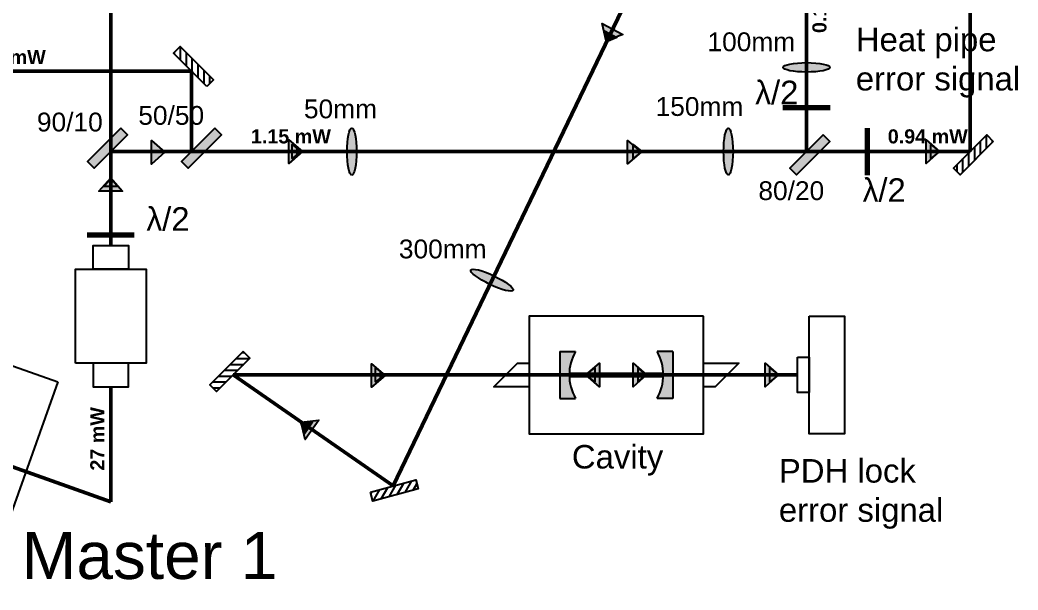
# Model space of a CAD drawing. Header units: inches. Extents: x 3.3 to 82.2, y 19 to 61.1.
# Drawn here: x 59.13 to 80.33, y 19.57 to 31.7 of the extents above; entities that cross this region are included whole.
import ezdxf

# ---------------------------------------------------------------- set-up
doc = ezdxf.new("R2010")
doc.units = ezdxf.units.IN
doc.header["$MEASUREMENT"] = 0
for name, color, linetype in [('hplock', 7, 'Continuous'), ('imaging', 7, 'Continuous'), ('repump', 7, 'Continuous'), ('zeeman', 7, 'Continuous')]:
    doc.layers.add(name, color=color, linetype=linetype)

msp = doc.modelspace()

# ---------------------------------------------------------------- hatches: boundary and pattern name
h = msp.add_hatch(color=1)
h.set_gradient(color1=(250, 17, 5), color2=(250, 27, 15), one_color=1, tint=0.5199999809265137, name='INVCYLINDER')
h.paths.add_polyline_path([(71.58215179894594, 31.25436749767198), (71.4976239003856, 31.62517209650582), (71.93804363069412, 31.38846455299493)])
h = msp.add_hatch(color=1)
h.set_gradient(color1=(250, 17, 5), color2=(250, 27, 15), one_color=1, tint=0.5199999809265137, name='INVCYLINDER')
h.paths.add_polyline_path([(71.58684659037127, 31.23377251920066), (71.54306112917045, 31.46915166327064), (71.80731296735556, 31.3271271371641)])
h = msp.add_hatch(color=256)
h.set_gradient(color1=(162, 181, 54), one_color=1, tint=1, name='INVSPHERICAL')
edge = h.paths.add_edge_path()
edge.add_ellipse((75.83776767268927, 30.68980224187528), major_axis=(0.5, -6.123233995736766e-17), ratio=0.1999999999999957, start_angle=0, end_angle=360)
h = msp.add_hatch(color=256)
h.set_gradient(color1=(162, 181, 54), one_color=1, tint=1, name='INVSPHERICAL')
edge = h.paths.add_edge_path()
edge.add_ellipse((66.17653679475491, 28.89830045041148), major_axis=(-3.061616997868383e-17, -0.5), ratio=0.1999999999999957, start_angle=0, end_angle=360)
h = msp.add_hatch(color=256)
h.set_gradient(color1=(162, 181, 54), one_color=1, tint=1, name='INVSPHERICAL')
edge = h.paths.add_edge_path()
edge.add_ellipse((74.17653679475491, 28.89830045041148), major_axis=(-3.061616997868383e-17, -0.5), ratio=0.1999999999999957, start_angle=0, end_angle=360)
h = msp.add_hatch(color=1)
h.set_gradient(color1=(250, 17, 5), color2=(250, 27, 15), one_color=1, tint=0.5199999809265137, name='INVCYLINDER')
h.paths.add_polyline_path([(62.20427350334889, 28.8837351975576), (61.91767096297047, 28.63373519755761), (61.91767096297047, 29.13373519755759)])
h = msp.add_hatch(color=1)
h.set_gradient(color1=(250, 17, 5), color2=(250, 27, 15), one_color=1, tint=0.5199999809265137, name='INVCYLINDER')
h.paths.add_polyline_path([(65.12695591147198, 28.89830045041148), (64.84035337109356, 28.64830045041149), (64.84035337109356, 29.14830045041148)])
h = msp.add_hatch(color=1)
h.set_gradient(color1=(250, 17, 5), color2=(250, 27, 15), one_color=1, tint=0.5199999809265137, name='INVCYLINDER')
h.paths.add_polyline_path([(72.32184936996423, 28.8844149018208), (72.0352468295858, 28.6344149018208), (72.0352468295858, 29.13441490182079)])
h = msp.add_hatch(color=1)
h.set_gradient(color1=(250, 17, 5), color2=(250, 27, 15), one_color=1, tint=0.5199999809265137, name='INVCYLINDER')
h.paths.add_polyline_path([(78.6646244410718, 28.89830025993509), (78.37802190069337, 28.6483002599351), (78.37802190069337, 29.14830025993508)])
h = msp.add_hatch(color=1)
h.set_gradient(color1=(250, 17, 5), color2=(250, 27, 15), one_color=1, tint=0.5199999809265137, name='INVCYLINDER')
h.paths.add_polyline_path([(65.09595355590622, 28.89830045041148), (64.90935101552779, 28.74830045041149), (64.90935101552779, 29.04830045041147)])
h = msp.add_hatch(color=1)
h.set_gradient(color1=(250, 17, 5), color2=(250, 27, 15), one_color=1, tint=0.5199999809265137, name='INVCYLINDER')
h.paths.add_polyline_path([(65.09595355590622, 28.89830045041148), (65.00935101552778, 28.94830045041148), (65.00935101552778, 28.84830045041149)])
h = msp.add_hatch(color=1)
h.set_gradient(color1=(250, 17, 5), color2=(250, 27, 15), one_color=1, tint=0.5199999809265137, name='INVCYLINDER')
h.paths.add_polyline_path([(72.33776765460115, 28.89830023289279), (72.15116511422272, 28.7483002328928), (72.15116511422272, 29.04830023289279)])
h = msp.add_hatch(color=1)
h.set_gradient(color1=(250, 17, 5), color2=(250, 27, 15), one_color=1, tint=0.5199999809265137, name='INVCYLINDER')
h.paths.add_polyline_path([(78.6646244410718, 28.89830025993509), (78.47802190069336, 28.7483002599351), (78.47802190069336, 29.04830025993508)])
h = msp.add_hatch(color=1)
h.set_gradient(color1=(250, 17, 5), color2=(250, 27, 15), one_color=1, tint=0.5199999809265137, name='INVCYLINDER')
h.paths.add_polyline_path([(61.05475455008454, 28.34001900714688), (61.30475455008453, 28.05341646676845), (60.80475455008455, 28.05341646676845)])
h = msp.add_hatch(color=1)
h.set_gradient(color1=(250, 17, 5), color2=(250, 27, 15), one_color=1, tint=0.5199999809265137, name='INVCYLINDER')
h.paths.add_polyline_path([(61.05475455008454, 28.34001900714688), (61.20475455008453, 28.15341646676845), (60.90475455008455, 28.15341646676845)])
h = msp.add_hatch(color=1)
h.set_gradient(color1=(250, 17, 5), color2=(250, 27, 15), one_color=1, tint=0.5199999809265137, name='INVCYLINDER')
h.paths.add_polyline_path([(61.05475455008454, 28.34001900714688), (61.10475455008454, 28.25341646676844), (61.00475455008454, 28.25341646676844)])
h = msp.add_hatch(color=256)
h.set_gradient(color1=(162, 181, 54), one_color=1, tint=1, name='INVSPHERICAL')
edge = h.paths.add_edge_path()
edge.add_ellipse((69.15458712203713, 26.16367122888421), major_axis=(-0.4508097035689658, 0.2162651408989928), ratio=0.1999999999999957, start_angle=0, end_angle=360)
h = msp.add_hatch(color=1)
h.set_gradient(color1=(0, 0, 255), one_color=1, tint=1, name='INVCYLINDER')
edge = h.paths.add_edge_path()
edge.add_line((72.99674133055328, 23.64830037286413), (72.66276673433771, 23.64830037286413))
edge.add_arc((71.79674133055327, 24.14830037286413), 1, 330.0000000000001, 389.9999999999999)
edge.add_line((72.66276673433771, 24.64830037286413), (72.99674133055328, 24.64830037286413))
edge.add_line((72.99674133055328, 24.64830037286413), (72.99674133055328, 23.64830037286413))
edge = h.paths.add_edge_path()
edge.add_line((70.59674133055327, 23.64830037286413), (70.93071592676884, 23.64830037286413))
edge.add_arc((71.79674133055327, 24.14830037286413), 1, 149.9999999999998, 210.0000000000002, ccw=False)
edge.add_line((70.93071592676884, 24.64830037286413), (70.59674133055327, 24.64830037286413))
edge.add_line((70.59674133055327, 24.64830037286413), (70.59674133055327, 23.64830037286413))
h = msp.add_hatch(color=1)
h.set_gradient(color1=(250, 17, 5), color2=(250, 27, 15), one_color=1, tint=0.5199999809265137, name='INVCYLINDER')
h.paths.add_polyline_path([(71.15199542903953, 24.14830037286413), (71.43859796941796, 24.39830037286412), (71.43859796941796, 23.89830037286413)])
h = msp.add_hatch(color=1)
h.set_gradient(color1=(250, 17, 5), color2=(250, 27, 15), one_color=1, tint=0.5199999809265137, name='INVCYLINDER')
h.paths.add_polyline_path([(72.44148723206702, 24.14830037286413), (72.1548846916886, 23.89830037286413), (72.1548846916886, 24.39830037286412)])
h = msp.add_hatch(color=1)
h.set_gradient(color1=(250, 17, 5), color2=(250, 27, 15), one_color=1, tint=0.5199999809265137, name='INVCYLINDER')
h.paths.add_polyline_path([(75.24264383124452, 24.14830039057182), (74.9560412908661, 23.89830039057183), (74.9560412908661, 24.39830039057181)])
h = msp.add_hatch(color=1)
h.set_gradient(color1=(250, 17, 5), color2=(250, 27, 15), one_color=1, tint=0.5199999809265137, name='INVCYLINDER')
h.paths.add_polyline_path([(66.88525830706652, 24.13484881339189), (66.5986557666881, 23.88484881339189), (66.5986557666881, 24.38484881339188)])
h = msp.add_hatch(color=1)
h.set_gradient(color1=(250, 17, 5), color2=(250, 27, 15), one_color=1, tint=0.5199999809265137, name='INVCYLINDER')
h.paths.add_polyline_path([(66.86852431318673, 24.1483003938306), (66.6819217728083, 23.99830039383061), (66.6819217728083, 24.29830039383059)])
h = msp.add_hatch(color=1)
h.set_gradient(color1=(250, 17, 5), color2=(250, 27, 15), one_color=1, tint=0.5199999809265137, name='INVCYLINDER')
h.paths.add_polyline_path([(66.86852433024588, 24.14830040367971), (66.78192178986744, 24.19830040367971), (66.78192178986744, 24.09830040367972)])
h = msp.add_hatch(color=1)
h.set_gradient(color1=(250, 17, 5), color2=(250, 27, 15), one_color=1, tint=0.5199999809265137, name='INVCYLINDER')
h.paths.add_polyline_path([(71.15199542903953, 24.14830037286413), (71.33859796941796, 24.29830037286412), (71.33859796941796, 23.99830037286414)])
h = msp.add_hatch(color=1)
h.set_gradient(color1=(250, 17, 5), color2=(250, 27, 15), one_color=1, tint=0.5199999809265137, name='INVCYLINDER')
h.paths.add_polyline_path([(72.44148723206702, 24.14830037286413), (72.25488469168859, 24.29830037286412), (72.25488469168859, 23.99830037286414)])
h = msp.add_hatch(color=1)
h.set_gradient(color1=(250, 17, 5), color2=(250, 27, 15), one_color=1, tint=0.5199999809265137, name='INVCYLINDER')
h.paths.add_polyline_path([(75.24264383124452, 24.14830039057182), (75.05604129086609, 23.99830039057183), (75.05604129086609, 24.29830039057181)])
h = msp.add_hatch(color=1)
h.set_gradient(color1=(250, 17, 5), color2=(250, 27, 15), one_color=1, tint=0.5199999809265137, name='INVCYLINDER')
h.paths.add_polyline_path([(65.09756221153319, 23.14594127555641), (65.47572737747035, 23.18634082286924), (65.18893915929485, 22.77676480072476)])
h = msp.add_hatch(color=1)
h.set_gradient(color1=(250, 17, 5), color2=(250, 27, 15), one_color=1, tint=0.5199999809265137, name='INVCYLINDER')
h.paths.add_polyline_path([(65.10355438725762, 23.12532416136562), (65.34244670513078, 23.14116614788466), (65.17037377422548, 22.89542053459797)])
h = msp.add_hatch(color=1)
h.set_gradient(color1=(250, 17, 5), color2=(250, 27, 15), one_color=1, tint=0.5199999809265137, name='INVCYLINDER')
h.paths.add_polyline_path([(65.10355436763436, 23.12532416308243), (65.14581619380843, 23.03469338437878), (65.20317383744354, 23.11660858880767)])
at = {"layer": 'hplock'}
h = msp.add_hatch(color=256, dxfattribs=at)
h.set_gradient(color1=(20, 213, 235), one_color=1, tint=1, name='INVCYLINDER')
h.paths.add_polyline_path([(61.2668865844405, 29.39327508194187), (60.55977980325397, 28.68616830075531), (60.70120115949126, 28.544746944518), (61.40830794067782, 29.25185372570455)])
h = msp.add_hatch(color=256, dxfattribs=at)
h.set_gradient(color1=(20, 213, 235), one_color=1, tint=1, name='INVCYLINDER')
h.paths.add_polyline_path([(76.19132102641568, 29.25185362348607), (75.48421424522915, 28.54474684229952), (75.62563560146644, 28.4033254860622), (76.332742382653, 29.11043226724875)])
at = {"layer": 'imaging'}
h = msp.add_hatch(color=256, dxfattribs=at)
h.set_gradient(color1=(20, 213, 235), one_color=1, tint=1, name='INVCYLINDER')
h.paths.add_polyline_path([(63.2668865844405, 29.39327508194189), (62.55977980325395, 28.68616830075534), (62.70120115949126, 28.544746944518), (63.40830794067782, 29.25185372570455)])
at = {"layer": 'repump'}
h = msp.add_hatch(dxfattribs=at)
h.set_pattern_fill('ANSI31', color=256, angle=225, style=0)
h.set_pattern_definition([(270, (68.78663112777663, 39.202271844042), (-0.125, 4.160489250359101e-17), [])])
h.paths.add_polyline_path([(62.3915131017438, 30.9915540560199), (63.09861988293035, 30.28444727483334), (63.24004123916765, 30.42586863107069), (62.5329344579811, 31.13297541225723)])
h = msp.add_hatch(dxfattribs=at)
h.set_pattern_fill('ANSI31', color=256, angle=225, style=0)
h.set_pattern_definition([(270, (73.41168095320987, 37.32115010687851), (0.125, 4.160489250359101e-17), [])])
h.paths.add_polyline_path([(79.8067989792427, 29.1104323188564), (79.09969219805615, 28.40332553766985), (78.95827084181884, 28.5447468939072), (79.6653776230054, 29.25185367509373)])
h = msp.add_hatch(dxfattribs=at)
h.set_pattern_fill('ANSI31', color=256, angle=135, style=0)
h.set_pattern_definition([(180, (72.07728935878077, 18.24815712447747), (6.456701998760388e-17, 0.125), [])])
h.paths.add_polyline_path([(63.86657157075868, 24.6432751505103), (63.15946478957213, 23.93616836932375), (63.30088614580947, 23.79474701308645), (64.00799292699601, 24.501853794273)])
h = msp.add_hatch(dxfattribs=at)
h.set_pattern_fill('ANSI31', color=256, angle=375.2095708305192, style=0)
h.set_pattern_definition([(60.2095708305191, (75.09295116717333, 23.66719145618577), (-0.1084810571296314, 0.06210362504747716), [])])
h.paths.add_polyline_path([(66.57226886375148, 21.655346408633), (67.53724154802336, 21.91769678238748), (67.58971162277425, 21.72470224553307), (66.62473893850238, 21.46235187177862)])

# ---------------------------------------------------------------- linework, layer by layer
at = {"color": 1, "lineweight": 50}
for p, q in [((75.83776767268922, 49.04901786042392), (75.83776767268927, 28.89830034172644)), ((79.31182423241208, 49.04901775406719), (79.31182423241212, 28.89830023536972)), ((75.84856362367822, 40.11742054723445), (67.05475449536614, 21.78652140233843)), ((61.05475413415803, 33.78537438906947), (61.05475431251035, 28.89830029864341)), ((53.71647033946846, 30.61115539235925), (62.77191178289148, 30.61115537487221)), ((62.77191178289148, 28.89830028039287), (62.77191178289148, 30.61115537487221)), ((61.05475449650415, 28.89830028039287), (64.94626116758522, 28.89830028039287)), ((61.05475455008454, 28.89830033511127), (61.05475455008454, 26.89830033511125)), ((64.94626128402344, 28.89830045041148), (67.05475449536614, 28.89830045041148)), ((67.05475449536614, 28.89830045041148), (75.83776763582242, 28.89830023289279)), ((75.83776752739095, 28.89830028450046), (79.31182423241212, 28.89830023536972)), ((63.65443956440463, 24.1483004316816), (70.79674133055327, 24.14830037286413)), ((67.05475449536614, 21.78652140233843), (63.65443956440463, 24.1483004316816)), ((72.7967412835885, 24.14830031123297), (75.64674133096207, 24.14830040367971)), ((61.05475465480944, 23.89830035617966), (61.05475465480944, 21.45205644270613)), ((58.30730370435376, 22.42805514685577), (61.05475465480945, 21.45205644270613))]:
    msp.add_line(p, q, dxfattribs=at)
at = {"color": 5}
for p, q in [((70.59674133055327, 24.64830037286413), (70.59674133055327, 23.64830037286413)), ((70.59674133055327, 24.64830037286413), (70.93071592676884, 24.64830037286413)), ((72.99674133055328, 24.64830037286413), (72.66276673433771, 24.64830037286413)), ((72.99674133055328, 24.64830037286413), (72.99674133055328, 23.64830037286413)), ((70.59674133055327, 23.64830037286413), (70.93071592676884, 23.64830037286413)), ((72.99674133055328, 23.64830037286413), (72.66276673433771, 23.64830037286413))]:
    msp.add_line(p, q, dxfattribs=at)
at = {"color": 1}
for points in [[(71.58215179894594, 31.25436749767198), (71.4976239003856, 31.62517209650582), (71.93804363069412, 31.38846455299493), (71.58215179894594, 31.25436749767198)], [(71.58684659037127, 31.23377251920066), (71.54306112917045, 31.46915166327064), (71.80731296735556, 31.3271271371641), (71.58684659037127, 31.23377251920066)], [(62.20427350334889, 28.8837351975576), (61.91767096297047, 28.63373519755761), (61.91767096297047, 29.13373519755759), (62.20427350334889, 28.8837351975576)], [(65.12695591147198, 28.89830045041148), (64.84035337109356, 28.64830045041149), (64.84035337109356, 29.14830045041148), (65.12695591147198, 28.89830045041148)], [(72.32184936996423, 28.8844149018208), (72.0352468295858, 28.6344149018208), (72.0352468295858, 29.13441490182079), (72.32184936996423, 28.8844149018208)], [(78.6646244410718, 28.89830025993509), (78.37802190069337, 28.6483002599351), (78.37802190069337, 29.14830025993508), (78.6646244410718, 28.89830025993509)], [(65.09595355590622, 28.89830045041148), (64.90935101552779, 28.74830045041149), (64.90935101552779, 29.04830045041147), (65.09595355590622, 28.89830045041148)], [(65.09595355590622, 28.89830045041148), (65.00935101552778, 28.94830045041148), (65.00935101552778, 28.84830045041149), (65.09595355590622, 28.89830045041148)], [(72.33776765460115, 28.89830023289279), (72.15116511422272, 28.7483002328928), (72.15116511422272, 29.04830023289279), (72.33776765460115, 28.89830023289279)], [(78.6646244410718, 28.89830025993509), (78.47802190069336, 28.7483002599351), (78.47802190069336, 29.04830025993508), (78.6646244410718, 28.89830025993509)], [(61.05475455008454, 28.34001900714688), (61.30475455008453, 28.05341646676845), (60.80475455008455, 28.05341646676845), (61.05475455008454, 28.34001900714688)], [(61.05475455008454, 28.34001900714688), (61.20475455008453, 28.15341646676845), (60.90475455008455, 28.15341646676845), (61.05475455008454, 28.34001900714688)], [(61.05475455008454, 28.34001900714688), (61.10475455008454, 28.25341646676844), (61.00475455008454, 28.25341646676844), (61.05475455008454, 28.34001900714688)], [(71.15199542903953, 24.14830037286413), (71.43859796941796, 24.39830037286412), (71.43859796941796, 23.89830037286413), (71.15199542903953, 24.14830037286413)], [(72.44148723206702, 24.14830037286413), (72.1548846916886, 23.89830037286413), (72.1548846916886, 24.39830037286412), (72.44148723206702, 24.14830037286413)], [(75.24264383124452, 24.14830039057182), (74.9560412908661, 23.89830039057183), (74.9560412908661, 24.39830039057181), (75.24264383124452, 24.14830039057182)], [(66.88525830706652, 24.13484881339189), (66.5986557666881, 23.88484881339189), (66.5986557666881, 24.38484881339188), (66.88525830706652, 24.13484881339189)], [(66.86852431318673, 24.1483003938306), (66.6819217728083, 23.99830039383061), (66.6819217728083, 24.29830039383059), (66.86852431318673, 24.1483003938306)], [(66.86852433024588, 24.14830040367971), (66.78192178986744, 24.19830040367971), (66.78192178986744, 24.09830040367972), (66.86852433024588, 24.14830040367971)], [(71.15199542903953, 24.14830037286413), (71.33859796941796, 24.29830037286412), (71.33859796941796, 23.99830037286414), (71.15199542903953, 24.14830037286413)], [(72.44148723206702, 24.14830037286413), (72.25488469168859, 24.29830037286412), (72.25488469168859, 23.99830037286414), (72.44148723206702, 24.14830037286413)], [(75.24264383124452, 24.14830039057182), (75.05604129086609, 23.99830039057183), (75.05604129086609, 24.29830039057181), (75.24264383124452, 24.14830039057182)], [(65.09756221153319, 23.14594127555641), (65.47572737747035, 23.18634082286924), (65.18893915929485, 22.77676480072476), (65.09756221153319, 23.14594127555641)], [(65.10355438725762, 23.12532416136562), (65.34244670513078, 23.14116614788466), (65.17037377422548, 22.89542053459797), (65.10355438725762, 23.12532416136562)], [(65.10355436763436, 23.12532416308243), (65.14581619380843, 23.03469338437878), (65.20317383744354, 23.11660858880767), (65.10355436763436, 23.12532416308243)]]:
    msp.add_lwpolyline(points, dxfattribs=at)
msp.add_lwpolyline([(63.09861988293034, 30.28444727483334), (62.3915131017438, 30.9915540560199), (62.5329344579811, 31.13297541225721), (63.24004123916765, 30.42586863107066)], close=True)
at = {"color": 5}
for start, end in [(149.9999999999998, 210.0000000000002), (330.0000000000001, 29.99999999999994)]:
    msp.add_arc((71.79674133055327, 24.14830037286413), 1, start, end, dxfattribs=at)
for centre, major_axis in [((75.83776767268927, 30.68980224187528), (0.5, -6.123233995736766e-17)), ((66.17653679475491, 28.89830045041148), (-3.061616997868383e-17, -0.5)), ((74.17653679475491, 28.89830045041148), (-3.061616997868383e-17, -0.5)), ((69.15458712203713, 26.16367122888421), (-0.4508097035689658, 0.2162651408989928))]:
    msp.add_ellipse(centre, major_axis=major_axis, ratio=0.1999999999999957)
at = {"layer": 'hplock', "color": 1, "lineweight": 70}
msp.add_line((70.79674133055327, 24.14830037286413), (72.79674133055327, 24.14830037286413), dxfattribs=at)
at = {"layer": 'hplock'}
for points in [[(61.2668865844405, 29.39327508194187), (60.55977980325397, 28.68616830075531), (60.70120115949126, 28.544746944518), (61.40830794067782, 29.25185372570455)], [(76.19132102641568, 29.25185362348607), (75.48421424522915, 28.54474684229952), (75.62563560146644, 28.4033254860622), (76.332742382653, 29.11043226724875)], [(73.64674133096209, 25.39830040367971), (69.94674133096208, 25.39830040367971), (69.94674133096208, 22.89830040367971), (73.64674133096207, 22.89830040367971)], [(75.89674133096207, 25.39830040367971), (76.64674133096207, 25.39830040367971), (76.64674133096207, 22.89830040367971), (75.89674133096207, 22.89830040367971)], [(75.64674133096207, 24.52330040367971), (75.89674133096207, 24.52330040367971), (75.89674133096207, 23.77330040367971), (75.64674133096207, 23.77330040367971)]]:
    msp.add_lwpolyline(points, close=True, dxfattribs=at)
for points in [[(69.94674133096208, 23.89830040367971), (69.19674133096208, 23.89830040367971), (69.69674133096208, 24.39830040367971), (69.94674133096208, 24.39830040367971), (69.94674133096208, 23.89830040367971)], [(73.64674133096207, 24.39830040367971), (74.39674133096207, 24.39830040367971), (73.89674133096207, 23.89830040367971), (73.64674133096207, 23.89830040367971), (73.64674133096207, 24.39830040367971)]]:
    msp.add_lwpolyline(points, dxfattribs=at)
at = {"layer": 'imaging'}
for points in [[(63.2668865844405, 29.39327508194189), (62.55977980325395, 28.68616830075534), (62.70120115949126, 28.544746944518), (63.40830794067782, 29.25185372570455)], [(60.67975465480944, 26.39830035617967), (60.67975465480944, 26.89830035617967), (61.42975465480944, 26.89830035617967), (61.42975465480944, 26.39830035617967)], [(60.30475465480944, 24.39830035617967), (60.30475465480944, 26.39830035617967), (61.80475465480944, 26.39830035617967), (61.80475465480944, 24.39830035617967)], [(60.67975465480944, 24.39830035617967), (60.67975465480944, 23.89830035617967), (61.42975465480944, 23.89830035617967), (61.42975465480944, 24.39830035617967)]]:
    msp.add_lwpolyline(points, close=True, dxfattribs=at)
at = {"layer": 'imaging', "color": 5}
msp.add_lwpolyline([(59.92746927556506, 24.00148723050655), (58.35417285976411, 19.57263428781045), (56.46955458627642, 20.24212212432149), (58.04285100207737, 24.6709750670176)], close=True, dxfattribs=at)
at = {"layer": 'repump', "color": 6, "lineweight": 100}
for p, q in [((76.33776767268927, 29.82615053357255), (75.33776767268927, 29.82615053357255)), ((77.1267957820634, 29.39830026627079), (77.1267957820634, 28.39830026627079)), ((61.55475455008454, 27.12330035617966), (60.55475455008454, 27.12330035617966))]:
    msp.add_line(p, q, dxfattribs=at)
at = {"layer": 'repump'}
for points in [[(79.8067989792427, 29.1104323188564), (79.09969219805615, 28.40332553766985), (78.95827084181884, 28.5447468939072), (79.6653776230054, 29.25185367509373)], [(63.86657157075868, 24.6432751505103), (63.15946478957213, 23.93616836932375), (63.30088614580947, 23.79474701308645), (64.00799292699601, 24.501853794273)], [(66.57226886375148, 21.655346408633), (67.53724154802336, 21.91769678238748), (67.58971162277425, 21.72470224553307), (66.62473893850238, 21.46235187177862)]]:
    msp.add_lwpolyline(points, close=True, dxfattribs=at)
at = {"layer": 'zeeman'}
for points in [[(60.67975465480944, 26.39830035617966), (60.67975465480944, 26.89830035617966), (61.42975465480944, 26.89830035617966), (61.42975465480944, 26.39830035617966)], [(60.30475465480944, 24.39830035617966), (60.30475465480944, 26.39830035617966), (61.80475465480944, 26.39830035617966), (61.80475465480944, 24.39830035617966)], [(60.67975465480944, 24.39830035617966), (60.67975465480944, 23.89830035617966), (61.42975465480944, 23.89830035617966), (61.42975465480944, 24.39830035617966)]]:
    msp.add_lwpolyline(points, close=True, dxfattribs=at)
at = {"layer": 'zeeman', "color": 5}
msp.add_lwpolyline([(59.92746927556504, 24.00148723050656), (58.35417285976411, 19.57263428781046), (56.4695545862764, 20.2421221243215), (58.04285100207736, 24.6709750670176)], close=True, dxfattribs=at)

# ---------------------------------------------------------------- texts
at = {"layer": 'hplock', "char_height": 0.3, "width": 3.867378045824899, "attachment_point": 1}
for s, insert, rotation in [('{\\fArial|b1|i0|c0|p34;\\C5;0.18 mW}', (75.96215740732754, 31.41920666320708), 89.99999999999987), ('{\\fArial|b1|i0|c0|p34;\\C5;27 mW}', (60.61992448829339, 22.11348156065754), 89.99999999999989)]:
    msp.add_mtext(s, dxfattribs=dict(at, insert=insert, rotation=rotation))
at = {"layer": 'hplock', "attachment_point": 1}
for s, insert, char_height, width in [('{\\fArial|b0|i0|c0|p34;Heat pipe\\Perror signal}', (76.88516892829819, 31.53132487465407), 0.5, 6.248253522077622), ('{\\fArial|b1|i0|c0|p34;\\C5;1.59 mW}', (57.97505177391093, 31.05857356184056), 0.3, 3.867378045824899), ('{\\fArial|b1|i0|c0|p34;\\C5;1.15 mW}', (64.03248086876951, 29.37169033515691), 0.3, 3.867378045824899), ('{\\fArial|b1|i0|c0|p34;\\C1;0.94 mW}', (77.56368643263377, 29.37169033515691), 0.3, 3.867378045824899), ('{\\fArial|b0|i0|c0|p34;Cavity}', (70.85258334111623, 22.65780421121713), 0.5, 4.245305194210236), ('{\\fArial|b0|i0|c0|p34;PDH lock\\Perror signal}', (75.25033750233656, 22.35830906038936), 0.5, 6.248253522077622), ('{\\fArial|b0|i0|c0|p34;Master 1}', (59.16177136746636, 20.8084797996011), 1, 6.248253522077622)]:
    msp.add_mtext(s, dxfattribs=dict(at, insert=insert, char_height=char_height, width=width))
at = {"layer": 'repump', "width": 3.552713678800501e-15, "attachment_point": 1}
for s, insert, char_height in [('\\A1;{\\fArial|b0|i0|c0|p34;100mm}', (73.73386790066213, 31.43371747137095), 0.4), ('\\A1;{\\fSymbol|b0|i0|c2|p18;l\\fArial|b0|i0|c0|p34;/2}', (74.74913791973749, 30.40652923190432), 0.5), ('\\A1;{\\fArial|b0|i0|c0|p34;50mm}', (65.15956235266778, 30.00662007290614), 0.4), ('\\A1;{\\fArial|b0|i0|c0|p34;150mm}', (72.63144204891326, 30.05689177049642), 0.4), ('\\A1;{\\fArial|b0|i0|c0|p34;90/10}', (59.48665148562517, 29.72653656404227), 0.4), ('\\A1;{\\fArial|b0|i0|c0|p34;50/50}', (61.64070620739366, 29.86795797499802), 0.4), ('\\A1;{\\fArial|b0|i0|c0|p34;80/20}', (74.81516895259784, 28.26703421716509), 0.4), ('\\A1;{\\fSymbol|b0|i0|c2|p18;l\\fArial|b0|i0|c0|p34;/2}', (77.03017439239945, 28.33007110836967), 0.5), ('\\A1;{\\fSymbol|b0|i0|c2|p18;l\\fArial|b0|i0|c0|p34;/2}', (61.81258840427513, 27.71495005124886), 0.5), ('\\A1;{\\fArial|b0|i0|c0|p34;300mm}', (67.17698541807937, 27.0271420028116), 0.4)]:
    msp.add_mtext(s, dxfattribs=dict(at, insert=insert, char_height=char_height))

doc.saveas('drawing.dxf')
